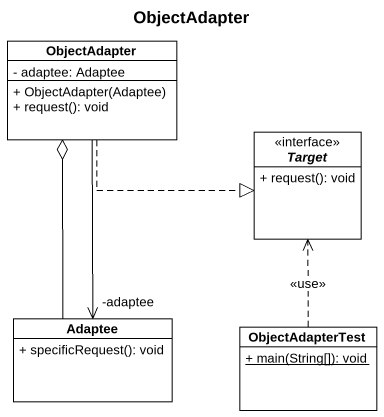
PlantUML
@startuml
title ObjectAdapter
hide circle
hide empty members
skinparam classAttributeIconSize 0
class ObjectAdapter {
  - adaptee: Adaptee
  + ObjectAdapter(Adaptee)
  + request(): void
}
interface Target <<interface>> {
  + request(): void
}
class Adaptee {
  + specificRequest(): void
}
class ObjectAdapterTest {
  {static} + main(String[]): void
}
ObjectAdapter .right.|> Target
ObjectAdapter --> "-adaptee" Adaptee
Adaptee -up-o ObjectAdapter
ObjectAdapterTest .up.> Target : <<use>>
@enduml
